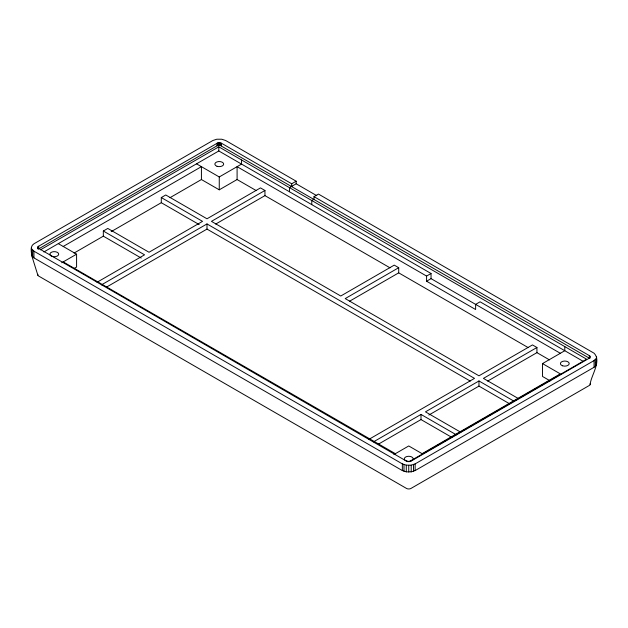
<?xml version="1.0" encoding="UTF-8"?>
<svg xmlns="http://www.w3.org/2000/svg" width="628" height="628" viewBox="0 0 628 628"><rect width="100%" height="100%" fill="white"/><g stroke="black" fill="none" stroke-linecap="round" stroke-linejoin="round"><path stroke-width="0.94" d="M37.868 275.252L31.722 255.604C31.424 251.781 29.869 246.168 33.936 243.797L212.861 140.499L216.793 139.22L221.715 139.22L225.648 140.499L296.165 181.209L296.165 183.784L316.81 195.701M31.4 254.183L31.722 252.762M296.165 181.209L291.706 183.784L221.488 143.239L217.681 142.948L38.685 246.207L37.868 247.024L37.868 247.966L407.47 461.698M590.132 384.65C590.705 375.874 601.985 361.163 594.064 353.203L318.459 194.076L314 196.65L314 199.225L311.771 200.513L311.771 204.634M596.6 356.892L596.278 365.009L594.064 367.278L415.139 470.584L411.207 471.856L406.285 471.856L402.352 470.584L33.936 257.88L31.722 255.604L31.4 247.495M31.722 248.916L33.936 251.184L402.352 463.888L406.285 465.16L411.207 465.16L415.139 463.888L594.064 360.582L596.278 358.313M314 196.65L589.315 355.605L590.132 356.421L590.132 357.363L589.315 358.18L220.075 145.343L217.029 145.814L38.182 249.159L38.182 246.584M40.467 249.811L218.811 146.842L586.638 359.208L409.15 461.682M43.866 251.969L218.811 150.963L431.036 273.494L431.036 278.636L426.577 281.211L426.577 276.069L237.094 166.663L237.094 179.537L256.318 190.637M63.208 246.466L201.423 166.663L201.423 179.537L170 197.679M141.206 258.037L103.33 236.167L103.33 231.018L107.788 228.443L149.032 252.252L202.538 221.362L161.294 197.553L161.294 202.703L111.187 231.63M161.294 197.553L165.753 194.978L206.997 218.787L260.494 187.898L264.953 190.472L264.953 195.622L390.027 267.834M74.073 253.06L103.33 236.167M61.717 262.763L76.585 254.183L76.585 267.057L74.073 268.501M196.517 163.829L219.258 176.963L241.544 164.089L241.544 159.975M201.423 179.537L219.258 189.829L237.094 179.537M97.018 282.286L144.573 254.827L103.33 231.018M101.438 284.877L206.997 223.937L474.509 378.386L368.958 439.325M264.953 190.472L211.455 221.362L340.753 296.016L394.251 265.126L398.709 267.701L398.709 272.85L528.234 347.629M106.509 287.106L206.997 229.087L470.262 381.086M215.702 224.063L264.953 195.622M296.165 183.784L289.477 187.646L289.477 191.76M398.709 267.701L345.212 298.59L478.968 375.811L532.473 344.921L536.932 347.496L536.932 352.646L487.673 381.086M349.458 301.283L398.709 272.85M426.577 276.069L431.036 273.494M373.448 441.884L421.003 414.425L456.36 434.835M514.316 401.371L478.968 380.961L425.462 411.85L460.811 432.26M536.932 347.496L483.427 378.386L517.935 398.309M378.543 444.09L421.003 419.575L452.144 437.551M428.861 415.037L478.968 386.11L509.269 403.6M550.144 380.866L542.506 376.455L542.506 363.588L564.792 350.714L564.792 346.593M393.882 454.539L408.742 445.959L422.118 453.683L560.333 373.88L542.506 363.588M406.512 461.148L408.742 461.682L410.971 461.148L589.315 358.18L589.315 355.605M583.279 361.39L480.082 301.809L475.624 304.384L475.624 309.526L426.577 281.211M431.036 278.636L560.333 353.289M536.932 352.646L549.469 359.883M161.294 202.703L199.17 224.573M58.302 243.633L76.585 254.183M63.208 261.907L395.365 453.683M596.278 362.168L596.6 363.588M595.328 359.64L595.328 366.328M594.064 360.582L594.064 367.278M589.818 355.982L589.818 358.557M478.968 380.961L478.968 386.11M421.003 414.425L421.003 419.575M415.139 463.888L415.139 470.584M413.499 464.618L413.499 471.306M411.207 465.16L411.207 471.856M408.742 465.348L408.742 472.044M406.285 465.16L406.285 471.856M403.985 464.618L403.985 471.306M402.352 463.888L402.352 470.584M291.706 183.784L291.706 186.359M221.488 143.239L221.488 145.814M220.828 142.948L220.828 145.523M220.075 142.768L220.075 145.343M219.258 142.705L219.258 145.28M219.258 176.963L219.258 189.829M218.811 146.842L218.811 150.963M218.442 142.768L218.442 145.343M217.681 142.948L217.681 145.523M217.029 143.239L217.029 145.814M206.997 223.937L206.997 229.087M38.685 246.207L38.685 248.782M37.868 247.024L37.868 248.735M33.936 251.184L33.936 257.88M32.672 250.242L32.672 256.93M37.868 274.31A3.156 1.821 0 0 0 38.685 276.069L406.512 488.435A3.156 1.821 0 0 0 410.971 488.435L589.315 385.466A3.156 1.821 0 0 0 590.132 383.708M410.955 461.038A4.412 2.551 0 0 1 404.346 459.052A4.412 2.551 0 0 1 410.257 456.43A4.412 2.551 0 0 1 411.866 460.63M52.085 256.389A4.412 2.551 0 0 0 58.702 254.183A4.412 2.551 0 0 0 52.085 251.977A4.412 2.551 0 0 0 52.085 256.389M217.045 166.294A4.412 2.551 0 0 0 223.67 164.089A4.412 2.551 0 0 0 217.045 161.883A4.412 2.551 0 0 0 217.045 166.294M562.586 365.794A4.412 2.551 0 0 0 569.211 363.588A4.412 2.551 0 0 0 562.586 361.383A4.412 2.551 0 0 0 562.586 365.794"/></g></svg>
